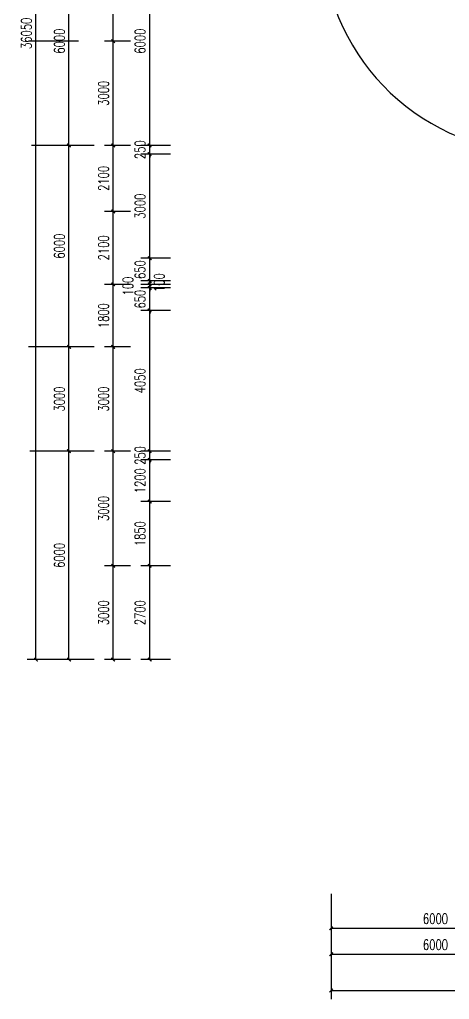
# Model space of a CAD drawing. Header units: millimetres. Extents: x -150677 to 588340, y -254013 to 149700.
# Drawn here: x 143642 to 156002, y -124536 to -96336 of the extents above; entities that cross this region are included whole.
import ezdxf

# ---------------------------------------------------------------- set-up
doc = ezdxf.new("R2010")
doc.units = ezdxf.units.MM
doc.header["$LTSCALE"] = 10
doc.header["$MEASUREMENT"] = 0
doc.layers.add('PUB_DIM', color=3, linetype='Continuous')
doc.styles.add('_TCH_DIM_T3', font='SIMPLEX', dxfattribs={"width": 0.705882, "bigfont": 'GBCBIG'})
doc.dimstyles.new('_TCH_ARCH&&100', dxfattribs={"dimtxt": 297.5, "dimasz": 100, "dimexe": 250, "dimexo": 300, "dimgap": 126.25, "dimtad": 1, "dimdec": 0, "dimzin": 0, "dimdsep": 46, "dimtxsty": '_TCH_DIM_T3', "dimblk": 'ARCHTICK', "dimcen": 0.09, "dimclrt": 7, "dimazin": 2, "dimtfac": 1, "dimtdec": 0, "dimtix": 1, "dimtmove": 2, "dimatfit": 3, "dimfxl": 1, "dimtolj": 1, "dimtzin": 0, "dimarcsym": 0})

# ---------------------------------------------------------------- blocks, each defined once
blk = doc.blocks.new('_ArchTick')
at = {"color": 0, "linetype": 'ByBlock', "const_width": 0.4}
blk.add_lwpolyline([(-0.5, -0.5), (0.5, 0.5)], dxfattribs=at)
blk = doc.blocks.new('*D483')
at = {"layer": 'Defpoints', "color": 0, "transparency": 16777216}
for p in [(152601, -121198), (158601, -121198), (158601, -122489)]:
    blk.add_point(p, dxfattribs=at)
at = {"layer": 'PUB_DIM', "color": 0, "lineweight": -2, "transparency": 16777216}
for p, q in [((152601, -121498), (152601, -122739)), ((158601, -121498), (158601, -122739)), ((152601, -122489), (158601, -122489))]:
    blk.add_line(p, q, dxfattribs=at)
at = {"layer": 'PUB_DIM', "color": 0, "lineweight": -2, "transparency": 16777216, "xscale": 100, "yscale": 100, "zscale": 100, "rotation": 180}
blk.add_blockref('_ArchTick', (152601, -122489), dxfattribs=at)
at = {"layer": 'PUB_DIM', "color": 0, "lineweight": -2, "transparency": 16777216, "xscale": 100, "yscale": 100, "zscale": 100}
blk.add_blockref('_ArchTick', (158601, -122489), dxfattribs=at)
at = {"layer": 'PUB_DIM', "color": 7, "transparency": 16777216, "insert": (155601, -122214), "char_height": 297.5, "attachment_point": 5, "style": '_TCH_DIM_T3'}
blk.add_mtext('\\A1;6000', dxfattribs=at)
blk = doc.blocks.new('*D484')
at = {"layer": 'Defpoints', "color": 0, "transparency": 16777216}
for p in [(152601, -122444), (158601, -122444), (158601, -123236)]:
    blk.add_point(p, dxfattribs=at)
at = {"layer": 'PUB_DIM', "color": 0, "lineweight": -2, "transparency": 16777216}
for p, q in [((152601, -122744), (152601, -123486)), ((158601, -122744), (158601, -123486)), ((152601, -123236), (158601, -123236))]:
    blk.add_line(p, q, dxfattribs=at)
at = {"layer": 'PUB_DIM', "color": 0, "lineweight": -2, "transparency": 16777216, "xscale": 100, "yscale": 100, "zscale": 100, "rotation": 180}
blk.add_blockref('_ArchTick', (152601, -123236), dxfattribs=at)
at = {"layer": 'PUB_DIM', "color": 0, "lineweight": -2, "transparency": 16777216, "xscale": 100, "yscale": 100, "zscale": 100}
blk.add_blockref('_ArchTick', (158601, -123236), dxfattribs=at)
at = {"layer": 'PUB_DIM', "color": 7, "transparency": 16777216, "insert": (155601, -122961), "char_height": 297.5, "attachment_point": 5, "style": '_TCH_DIM_T3'}
blk.add_mtext('\\A1;6000', dxfattribs=at)
blk = doc.blocks.new('*D501')
at = {"layer": 'Defpoints', "color": 0, "transparency": 16777216}
for p in [(152601, -123486), (213761, -123492), (213761, -124286)]:
    blk.add_point(p, dxfattribs=at)
at = {"layer": 'PUB_DIM', "color": 0, "lineweight": -2, "transparency": 16777216}
for p, q in [((152601, -123786), (152601, -124530)), ((213761, -123792), (213761, -124536)), ((152601, -124280), (213761, -124286))]:
    blk.add_line(p, q, dxfattribs=at)
at = {"layer": 'PUB_DIM', "color": 0, "lineweight": -2, "transparency": 16777216, "xscale": 100, "yscale": 100, "zscale": 100}
for p, rotation in [((152601, -124280), 179.9941247959615), ((213761, -124286), 359.9941247959615)]:
    blk.add_blockref('_ArchTick', p, dxfattribs=dict(at, rotation=rotation))
at = {"layer": 'PUB_DIM', "color": 7, "transparency": 16777216, "insert": (183181, -124008), "char_height": 297.5, "attachment_point": 5, "rotation": 359.9941, "style": '_TCH_DIM_T3'}
blk.add_mtext('\\A1;61200', dxfattribs=at)
blk = doc.blocks.new('*D502')
at = {"layer": 'Defpoints', "color": 0, "transparency": 16777216}
for p in [(147383, -112056), (148281, -112056), (148281, -114756)]:
    blk.add_point(p, dxfattribs=at)
at = {"layer": 'PUB_DIM', "color": 0, "lineweight": -2, "transparency": 16777216}
for p, q in [((147981, -112056), (147133, -112056)), ((147383, -114756), (147383, -112056)), ((147981, -114756), (147133, -114756))]:
    blk.add_line(p, q, dxfattribs=at)
at = {"layer": 'PUB_DIM', "color": 0, "lineweight": -2, "transparency": 16777216, "xscale": 100, "yscale": 100, "zscale": 100}
for p, rotation in [((147383, -112056), 90), ((147383, -114756), 270)]:
    blk.add_blockref('_ArchTick', p, dxfattribs=dict(at, rotation=rotation))
at = {"layer": 'PUB_DIM', "color": 7, "transparency": 16777216, "insert": (147108, -113406), "char_height": 297.5, "attachment_point": 5, "rotation": 90, "style": '_TCH_DIM_T3'}
blk.add_mtext('\\A1;2700', dxfattribs=at)
blk = doc.blocks.new('*D503')
at = {"layer": 'Defpoints', "color": 0, "transparency": 16777216}
for p in [(147383, -110206), (148281, -110206), (148281, -112056)]:
    blk.add_point(p, dxfattribs=at)
at = {"layer": 'PUB_DIM', "color": 0, "lineweight": -2, "transparency": 16777216}
for p, q in [((147981, -110206), (147133, -110206)), ((147383, -112056), (147383, -110206)), ((147981, -112056), (147133, -112056))]:
    blk.add_line(p, q, dxfattribs=at)
at = {"layer": 'PUB_DIM', "color": 0, "lineweight": -2, "transparency": 16777216, "xscale": 100, "yscale": 100, "zscale": 100}
for p, rotation in [((147383, -110206), 90), ((147383, -112056), 270)]:
    blk.add_blockref('_ArchTick', p, dxfattribs=dict(at, rotation=rotation))
at = {"layer": 'PUB_DIM', "color": 7, "transparency": 16777216, "insert": (147108, -111131), "char_height": 297.5, "attachment_point": 5, "rotation": 90, "style": '_TCH_DIM_T3'}
blk.add_mtext('\\A1;1850', dxfattribs=at)
blk = doc.blocks.new('*D504')
at = {"layer": 'Defpoints', "color": 0, "transparency": 16777216}
for p in [(147383, -109006), (148281, -109006), (148281, -110206)]:
    blk.add_point(p, dxfattribs=at)
at = {"layer": 'PUB_DIM', "color": 0, "lineweight": -2, "transparency": 16777216}
for p, q in [((147981, -109006), (147133, -109006)), ((147383, -110206), (147383, -109006)), ((147981, -110206), (147133, -110206))]:
    blk.add_line(p, q, dxfattribs=at)
at = {"layer": 'PUB_DIM', "color": 0, "lineweight": -2, "transparency": 16777216, "xscale": 100, "yscale": 100, "zscale": 100}
for p, rotation in [((147383, -109006), 90), ((147383, -110206), 270)]:
    blk.add_blockref('_ArchTick', p, dxfattribs=dict(at, rotation=rotation))
at = {"layer": 'PUB_DIM', "color": 7, "transparency": 16777216, "insert": (147108, -109606), "char_height": 297.5, "attachment_point": 5, "rotation": 90, "style": '_TCH_DIM_T3'}
blk.add_mtext('\\A1;1200', dxfattribs=at)
blk = doc.blocks.new('*D505')
at = {"layer": 'Defpoints', "color": 0, "transparency": 16777216}
for p in [(147383, -108756), (148281, -108756), (148281, -109006)]:
    blk.add_point(p, dxfattribs=at)
at = {"layer": 'PUB_DIM', "color": 0, "lineweight": -2, "transparency": 16777216}
for p, q in [((147981, -108756), (147133, -108756)), ((147383, -108756), (147383, -108656)), ((147383, -109006), (147383, -108756)), ((147981, -109006), (147133, -109006)), ((147383, -109006), (147383, -109106))]:
    blk.add_line(p, q, dxfattribs=at)
at = {"layer": 'PUB_DIM', "color": 0, "lineweight": -2, "transparency": 16777216, "xscale": 100, "yscale": 100, "zscale": 100}
for p, rotation in [((147383, -108756), 270), ((147383, -109006), 90)]:
    blk.add_blockref('_ArchTick', p, dxfattribs=dict(at, rotation=rotation))
at = {"layer": 'PUB_DIM', "color": 7, "transparency": 16777216, "insert": (147108, -108881), "char_height": 297.5, "attachment_point": 5, "rotation": 90, "style": '_TCH_DIM_T3'}
blk.add_mtext('\\A1;250', dxfattribs=at)
blk = doc.blocks.new('*D506')
at = {"layer": 'Defpoints', "color": 0, "transparency": 16777216}
for p in [(147383, -104706), (148281, -104706), (148281, -108756)]:
    blk.add_point(p, dxfattribs=at)
at = {"layer": 'PUB_DIM', "color": 0, "lineweight": -2, "transparency": 16777216}
for p, q in [((147981, -104706), (147133, -104706)), ((147383, -108756), (147383, -104706)), ((147981, -108756), (147133, -108756))]:
    blk.add_line(p, q, dxfattribs=at)
at = {"layer": 'PUB_DIM', "color": 0, "lineweight": -2, "transparency": 16777216, "xscale": 100, "yscale": 100, "zscale": 100}
for p, rotation in [((147383, -104706), 90), ((147383, -108756), 270)]:
    blk.add_blockref('_ArchTick', p, dxfattribs=dict(at, rotation=rotation))
at = {"layer": 'PUB_DIM', "color": 7, "transparency": 16777216, "insert": (147108, -106731), "char_height": 297.5, "attachment_point": 5, "rotation": 90, "style": '_TCH_DIM_T3'}
blk.add_mtext('\\A1;4050', dxfattribs=at)
blk = doc.blocks.new('*D507')
at = {"layer": 'Defpoints', "color": 0, "transparency": 16777216}
for p in [(147383, -104056), (148281, -104056), (148281, -104706)]:
    blk.add_point(p, dxfattribs=at)
at = {"layer": 'PUB_DIM', "color": 0, "lineweight": -2, "transparency": 16777216}
for p, q in [((147981, -104056), (147133, -104056)), ((147383, -104056), (147383, -103956)), ((147383, -104706), (147383, -104056)), ((147981, -104706), (147133, -104706)), ((147383, -104706), (147383, -104806))]:
    blk.add_line(p, q, dxfattribs=at)
at = {"layer": 'PUB_DIM', "color": 0, "lineweight": -2, "transparency": 16777216, "xscale": 100, "yscale": 100, "zscale": 100}
for p, rotation in [((147383, -104056), 270), ((147383, -104706), 90)]:
    blk.add_blockref('_ArchTick', p, dxfattribs=dict(at, rotation=rotation))
at = {"layer": 'PUB_DIM', "color": 7, "transparency": 16777216, "insert": (147108, -104381), "char_height": 297.5, "attachment_point": 5, "rotation": 90, "style": '_TCH_DIM_T3'}
blk.add_mtext('\\A1;650', dxfattribs=at)
blk = doc.blocks.new('*D508')
at = {"layer": 'Defpoints', "color": 0, "transparency": 16777216}
for p in [(147383, -103956), (148281, -103956), (148281, -104056)]:
    blk.add_point(p, dxfattribs=at)
at = {"layer": 'PUB_DIM', "color": 0, "lineweight": -2, "transparency": 16777216}
for p, q in [((147981, -103956), (147133, -103956)), ((147981, -104056), (147133, -104056)), ((147383, -103956), (147383, -103856)), ((147383, -104056), (147383, -103956)), ((147383, -104056), (147383, -104156))]:
    blk.add_line(p, q, dxfattribs=at)
at = {"layer": 'PUB_DIM', "color": 0, "lineweight": -2, "transparency": 16777216, "xscale": 100, "yscale": 100, "zscale": 100}
for p, rotation in [((147383, -103956), 270), ((147383, -104056), 90)]:
    blk.add_blockref('_ArchTick', p, dxfattribs=dict(at, rotation=rotation))
at = {"layer": 'PUB_DIM', "color": 7, "transparency": 16777216, "insert": (146758, -104006), "char_height": 297.5, "attachment_point": 5, "rotation": 90, "style": '_TCH_DIM_T3'}
blk.add_mtext('\\A1;100', dxfattribs=at)
blk = doc.blocks.new('*D509')
at = {"layer": 'Defpoints', "color": 0, "transparency": 16777216}
for p in [(147383, -103856), (148281, -103856), (148281, -103956)]:
    blk.add_point(p, dxfattribs=at)
at = {"layer": 'PUB_DIM', "color": 0, "lineweight": -2, "transparency": 16777216}
for p, q in [((147383, -103856), (147383, -103756)), ((147981, -103856), (147133, -103856)), ((147981, -103956), (147133, -103956)), ((147383, -103956), (147383, -103856)), ((147383, -103956), (147383, -104056))]:
    blk.add_line(p, q, dxfattribs=at)
at = {"layer": 'PUB_DIM', "color": 0, "lineweight": -2, "transparency": 16777216, "xscale": 100, "yscale": 100, "zscale": 100}
for p, rotation in [((147383, -103856), 270), ((147383, -103956), 90)]:
    blk.add_blockref('_ArchTick', p, dxfattribs=dict(at, rotation=rotation))
at = {"layer": 'PUB_DIM', "color": 7, "transparency": 16777216, "insert": (147658, -103906), "char_height": 297.5, "attachment_point": 5, "rotation": 90, "style": '_TCH_DIM_T3'}
blk.add_mtext('\\A1;100', dxfattribs=at)
blk = doc.blocks.new('*D510')
at = {"layer": 'Defpoints', "color": 0, "transparency": 16777216}
for p in [(147383, -103206), (148281, -103206), (148281, -103856)]:
    blk.add_point(p, dxfattribs=at)
at = {"layer": 'PUB_DIM', "color": 0, "lineweight": -2, "transparency": 16777216}
for p, q in [((147981, -103206), (147133, -103206)), ((147383, -103206), (147383, -103106)), ((147383, -103856), (147383, -103206)), ((147981, -103856), (147133, -103856)), ((147383, -103856), (147383, -103956))]:
    blk.add_line(p, q, dxfattribs=at)
at = {"layer": 'PUB_DIM', "color": 0, "lineweight": -2, "transparency": 16777216, "xscale": 100, "yscale": 100, "zscale": 100}
for p, rotation in [((147383, -103206), 270), ((147383, -103856), 90)]:
    blk.add_blockref('_ArchTick', p, dxfattribs=dict(at, rotation=rotation))
at = {"layer": 'PUB_DIM', "color": 7, "transparency": 16777216, "insert": (147108, -103531), "char_height": 297.5, "attachment_point": 5, "rotation": 90, "style": '_TCH_DIM_T3'}
blk.add_mtext('\\A1;650', dxfattribs=at)
blk = doc.blocks.new('*D511')
at = {"layer": 'Defpoints', "color": 0, "transparency": 16777216}
for p in [(147383, -100206), (148281, -100206), (148281, -103206)]:
    blk.add_point(p, dxfattribs=at)
at = {"layer": 'PUB_DIM', "color": 0, "lineweight": -2, "transparency": 16777216}
for p, q in [((147981, -100206), (147133, -100206)), ((147383, -103206), (147383, -100206)), ((147981, -103206), (147133, -103206))]:
    blk.add_line(p, q, dxfattribs=at)
at = {"layer": 'PUB_DIM', "color": 0, "lineweight": -2, "transparency": 16777216, "xscale": 100, "yscale": 100, "zscale": 100}
for p, rotation in [((147383, -100206), 90), ((147383, -103206), 270)]:
    blk.add_blockref('_ArchTick', p, dxfattribs=dict(at, rotation=rotation))
at = {"layer": 'PUB_DIM', "color": 7, "transparency": 16777216, "insert": (147108, -101706), "char_height": 297.5, "attachment_point": 5, "rotation": 90, "style": '_TCH_DIM_T3'}
blk.add_mtext('\\A1;3000', dxfattribs=at)
blk = doc.blocks.new('*D512')
at = {"layer": 'Defpoints', "color": 0, "transparency": 16777216}
for p in [(147383, -99956), (148281, -99956), (148281, -100206)]:
    blk.add_point(p, dxfattribs=at)
at = {"layer": 'PUB_DIM', "color": 0, "lineweight": -2, "transparency": 16777216}
for p, q in [((147981, -99956), (147133, -99956)), ((147383, -99956), (147383, -99856)), ((147383, -100206), (147383, -99956)), ((147981, -100206), (147133, -100206)), ((147383, -100206), (147383, -100306))]:
    blk.add_line(p, q, dxfattribs=at)
at = {"layer": 'PUB_DIM', "color": 0, "lineweight": -2, "transparency": 16777216, "xscale": 100, "yscale": 100, "zscale": 100}
for p, rotation in [((147383, -99956), 270), ((147383, -100206), 90)]:
    blk.add_blockref('_ArchTick', p, dxfattribs=dict(at, rotation=rotation))
at = {"layer": 'PUB_DIM', "color": 7, "transparency": 16777216, "insert": (147108, -100081), "char_height": 297.5, "attachment_point": 5, "rotation": 90, "style": '_TCH_DIM_T3'}
blk.add_mtext('\\A1;250', dxfattribs=at)
blk = doc.blocks.new('*D513')
at = {"layer": 'Defpoints', "color": 0, "transparency": 16777216}
for p in [(147383, -93956), (148281, -93956), (148281, -99956)]:
    blk.add_point(p, dxfattribs=at)
at = {"layer": 'PUB_DIM', "color": 0, "lineweight": -2, "transparency": 16777216}
for p, q in [((147981, -93956), (147133, -93956)), ((147383, -99956), (147383, -93956)), ((147981, -99956), (147133, -99956))]:
    blk.add_line(p, q, dxfattribs=at)
at = {"layer": 'PUB_DIM', "color": 0, "lineweight": -2, "transparency": 16777216, "xscale": 100, "yscale": 100, "zscale": 100}
for p, rotation in [((147383, -93956), 90), ((147383, -99956), 270)]:
    blk.add_blockref('_ArchTick', p, dxfattribs=dict(at, rotation=rotation))
at = {"layer": 'PUB_DIM', "color": 7, "transparency": 16777216, "insert": (147108, -96956), "char_height": 297.5, "attachment_point": 5, "rotation": 90, "style": '_TCH_DIM_T3'}
blk.add_mtext('\\A1;6000', dxfattribs=at)
blk = doc.blocks.new('*D520')
at = {"layer": 'Defpoints', "color": 0, "transparency": 16777216}
for p in [(146332, -112056), (147133, -112056), (147133, -114756)]:
    blk.add_point(p, dxfattribs=at)
at = {"layer": 'PUB_DIM', "color": 0, "lineweight": -2, "transparency": 16777216}
for p, q in [((146833, -112056), (146082, -112056)), ((146332, -114756), (146332, -112056)), ((146833, -114756), (146082, -114756))]:
    blk.add_line(p, q, dxfattribs=at)
at = {"layer": 'PUB_DIM', "color": 0, "lineweight": -2, "transparency": 16777216, "xscale": 100, "yscale": 100, "zscale": 100}
for p, rotation in [((146332, -112056), 90), ((146332, -114756), 270)]:
    blk.add_blockref('_ArchTick', p, dxfattribs=dict(at, rotation=rotation))
at = {"layer": 'PUB_DIM', "color": 7, "transparency": 16777216, "insert": (146057, -113406), "char_height": 297.5, "attachment_point": 5, "rotation": 90, "style": '_TCH_DIM_T3'}
blk.add_mtext('\\A1;3000', dxfattribs=at)
blk = doc.blocks.new('*D521')
at = {"layer": 'Defpoints', "color": 0, "transparency": 16777216}
for p in [(146332, -108756), (147133, -108756), (147133, -112056)]:
    blk.add_point(p, dxfattribs=at)
at = {"layer": 'PUB_DIM', "color": 0, "lineweight": -2, "transparency": 16777216}
for p, q in [((146833, -108756), (146082, -108756)), ((146332, -112056), (146332, -108756)), ((146833, -112056), (146082, -112056))]:
    blk.add_line(p, q, dxfattribs=at)
at = {"layer": 'PUB_DIM', "color": 0, "lineweight": -2, "transparency": 16777216, "xscale": 100, "yscale": 100, "zscale": 100}
for p, rotation in [((146332, -108756), 90), ((146332, -112056), 270)]:
    blk.add_blockref('_ArchTick', p, dxfattribs=dict(at, rotation=rotation))
at = {"layer": 'PUB_DIM', "color": 7, "transparency": 16777216, "insert": (146057, -110406), "char_height": 297.5, "attachment_point": 5, "rotation": 90, "style": '_TCH_DIM_T3'}
blk.add_mtext('\\A1;3000', dxfattribs=at)
blk = doc.blocks.new('*D522')
at = {"layer": 'Defpoints', "color": 0, "transparency": 16777216}
for p in [(146332, -105756), (147133, -105756), (147133, -108756)]:
    blk.add_point(p, dxfattribs=at)
at = {"layer": 'PUB_DIM', "color": 0, "lineweight": -2, "transparency": 16777216}
for p, q in [((146833, -105756), (146082, -105756)), ((146332, -108756), (146332, -105756)), ((146833, -108756), (146082, -108756))]:
    blk.add_line(p, q, dxfattribs=at)
at = {"layer": 'PUB_DIM', "color": 0, "lineweight": -2, "transparency": 16777216, "xscale": 100, "yscale": 100, "zscale": 100}
for p, rotation in [((146332, -105756), 90), ((146332, -108756), 270)]:
    blk.add_blockref('_ArchTick', p, dxfattribs=dict(at, rotation=rotation))
at = {"layer": 'PUB_DIM', "color": 7, "transparency": 16777216, "insert": (146057, -107256), "char_height": 297.5, "attachment_point": 5, "rotation": 90, "style": '_TCH_DIM_T3'}
blk.add_mtext('\\A1;3000', dxfattribs=at)
blk = doc.blocks.new('*D523')
at = {"layer": 'Defpoints', "color": 0, "transparency": 16777216}
for p in [(146332, -103956), (147133, -103956), (147133, -105756)]:
    blk.add_point(p, dxfattribs=at)
at = {"layer": 'PUB_DIM', "color": 0, "lineweight": -2, "transparency": 16777216}
for p, q in [((146833, -103956), (146082, -103956)), ((146332, -105756), (146332, -103956)), ((146833, -105756), (146082, -105756))]:
    blk.add_line(p, q, dxfattribs=at)
at = {"layer": 'PUB_DIM', "color": 0, "lineweight": -2, "transparency": 16777216, "xscale": 100, "yscale": 100, "zscale": 100}
for p, rotation in [((146332, -103956), 90), ((146332, -105756), 270)]:
    blk.add_blockref('_ArchTick', p, dxfattribs=dict(at, rotation=rotation))
at = {"layer": 'PUB_DIM', "color": 7, "transparency": 16777216, "insert": (146057, -104856), "char_height": 297.5, "attachment_point": 5, "rotation": 90, "style": '_TCH_DIM_T3'}
blk.add_mtext('\\A1;1800', dxfattribs=at)
blk = doc.blocks.new('*D524')
at = {"layer": 'Defpoints', "color": 0, "transparency": 16777216}
for p in [(146332, -101856), (147133, -101856), (147133, -103956)]:
    blk.add_point(p, dxfattribs=at)
at = {"layer": 'PUB_DIM', "color": 0, "lineweight": -2, "transparency": 16777216}
for p, q in [((146833, -101856), (146082, -101856)), ((146332, -103956), (146332, -101856)), ((146833, -103956), (146082, -103956))]:
    blk.add_line(p, q, dxfattribs=at)
at = {"layer": 'PUB_DIM', "color": 0, "lineweight": -2, "transparency": 16777216, "xscale": 100, "yscale": 100, "zscale": 100}
for p, rotation in [((146332, -101856), 90), ((146332, -103956), 270)]:
    blk.add_blockref('_ArchTick', p, dxfattribs=dict(at, rotation=rotation))
at = {"layer": 'PUB_DIM', "color": 7, "transparency": 16777216, "insert": (146057, -102906), "char_height": 297.5, "attachment_point": 5, "rotation": 90, "style": '_TCH_DIM_T3'}
blk.add_mtext('\\A1;2100', dxfattribs=at)
blk = doc.blocks.new('*D525')
at = {"layer": 'Defpoints', "color": 0, "transparency": 16777216}
for p in [(146332, -99956), (147133, -99956), (147133, -101856)]:
    blk.add_point(p, dxfattribs=at)
at = {"layer": 'PUB_DIM', "color": 0, "lineweight": -2, "transparency": 16777216}
for p, q in [((146833, -99956), (146082, -99956)), ((146332, -101856), (146332, -99956)), ((146833, -101856), (146082, -101856))]:
    blk.add_line(p, q, dxfattribs=at)
at = {"layer": 'PUB_DIM', "color": 0, "lineweight": -2, "transparency": 16777216, "xscale": 100, "yscale": 100, "zscale": 100}
for p, rotation in [((146332, -99956), 90), ((146332, -101856), 270)]:
    blk.add_blockref('_ArchTick', p, dxfattribs=dict(at, rotation=rotation))
at = {"layer": 'PUB_DIM', "color": 7, "transparency": 16777216, "insert": (146057, -100906), "char_height": 297.5, "attachment_point": 5, "rotation": 90, "style": '_TCH_DIM_T3'}
blk.add_mtext('\\A1;2100', dxfattribs=at)
blk = doc.blocks.new('*D526')
at = {"layer": 'Defpoints', "color": 0, "transparency": 16777216}
for p in [(146332, -96956), (147133, -96956), (147133, -99956)]:
    blk.add_point(p, dxfattribs=at)
at = {"layer": 'PUB_DIM', "color": 0, "lineweight": -2, "transparency": 16777216}
for p, q in [((146833, -96956), (146082, -96956)), ((146332, -99956), (146332, -96956)), ((146833, -99956), (146082, -99956))]:
    blk.add_line(p, q, dxfattribs=at)
at = {"layer": 'PUB_DIM', "color": 0, "lineweight": -2, "transparency": 16777216, "xscale": 100, "yscale": 100, "zscale": 100}
for p, rotation in [((146332, -96956), 90), ((146332, -99956), 270)]:
    blk.add_blockref('_ArchTick', p, dxfattribs=dict(at, rotation=rotation))
at = {"layer": 'PUB_DIM', "color": 7, "transparency": 16777216, "insert": (146057, -98456), "char_height": 297.5, "attachment_point": 5, "rotation": 90, "style": '_TCH_DIM_T3'}
blk.add_mtext('\\A1;3000', dxfattribs=at)
blk = doc.blocks.new('*D527')
at = {"layer": 'Defpoints', "color": 0, "transparency": 16777216}
for p in [(146332, -93956), (147133, -93956), (147133, -96956)]:
    blk.add_point(p, dxfattribs=at)
at = {"layer": 'PUB_DIM', "color": 0, "lineweight": -2, "transparency": 16777216}
for p, q in [((146833, -93956), (146082, -93956)), ((146332, -96956), (146332, -93956)), ((146833, -96956), (146082, -96956))]:
    blk.add_line(p, q, dxfattribs=at)
at = {"layer": 'PUB_DIM', "color": 0, "lineweight": -2, "transparency": 16777216, "xscale": 100, "yscale": 100, "zscale": 100}
for p, rotation in [((146332, -93956), 90), ((146332, -96956), 270)]:
    blk.add_blockref('_ArchTick', p, dxfattribs=dict(at, rotation=rotation))
at = {"layer": 'PUB_DIM', "color": 7, "transparency": 16777216, "insert": (146057, -95456), "char_height": 297.5, "attachment_point": 5, "rotation": 90, "style": '_TCH_DIM_T3'}
blk.add_mtext('\\A1;3000', dxfattribs=at)
blk = doc.blocks.new('*D534')
at = {"layer": 'Defpoints', "color": 0, "transparency": 16777216}
for p in [(145062, -108756), (146082, -108756), (146082, -114756)]:
    blk.add_point(p, dxfattribs=at)
at = {"layer": 'PUB_DIM', "color": 0, "lineweight": -2, "transparency": 16777216}
for p, q in [((145782, -108756), (144812, -108756)), ((145062, -114756), (145062, -108756)), ((145782, -114756), (144812, -114756))]:
    blk.add_line(p, q, dxfattribs=at)
at = {"layer": 'PUB_DIM', "color": 0, "lineweight": -2, "transparency": 16777216, "xscale": 100, "yscale": 100, "zscale": 100}
for p, rotation in [((145062, -108756), 90), ((145062, -114756), 270)]:
    blk.add_blockref('_ArchTick', p, dxfattribs=dict(at, rotation=rotation))
at = {"layer": 'PUB_DIM', "color": 7, "transparency": 16777216, "insert": (144787, -111756), "char_height": 297.5, "attachment_point": 5, "rotation": 90, "style": '_TCH_DIM_T3'}
blk.add_mtext('\\A1;6000', dxfattribs=at)
blk = doc.blocks.new('*D535')
at = {"layer": 'Defpoints', "color": 0, "transparency": 16777216}
for p in [(145062, -105756), (146082, -105756), (146082, -108756)]:
    blk.add_point(p, dxfattribs=at)
at = {"layer": 'PUB_DIM', "color": 0, "lineweight": -2, "transparency": 16777216}
for p, q in [((145782, -105756), (144812, -105756)), ((145062, -108756), (145062, -105756)), ((145782, -108756), (144812, -108756))]:
    blk.add_line(p, q, dxfattribs=at)
at = {"layer": 'PUB_DIM', "color": 0, "lineweight": -2, "transparency": 16777216, "xscale": 100, "yscale": 100, "zscale": 100}
for p, rotation in [((145062, -105756), 90), ((145062, -108756), 270)]:
    blk.add_blockref('_ArchTick', p, dxfattribs=dict(at, rotation=rotation))
at = {"layer": 'PUB_DIM', "color": 7, "transparency": 16777216, "insert": (144787, -107256), "char_height": 297.5, "attachment_point": 5, "rotation": 90, "style": '_TCH_DIM_T3'}
blk.add_mtext('\\A1;3000', dxfattribs=at)
blk = doc.blocks.new('*D536')
at = {"layer": 'Defpoints', "color": 0, "transparency": 16777216}
for p in [(145062, -99956), (146082, -99956), (146082, -105756)]:
    blk.add_point(p, dxfattribs=at)
at = {"layer": 'PUB_DIM', "color": 0, "lineweight": -2, "transparency": 16777216}
for p, q in [((145782, -99956), (144812, -99956)), ((145062, -105756), (145062, -99956)), ((145782, -105756), (144812, -105756))]:
    blk.add_line(p, q, dxfattribs=at)
at = {"layer": 'PUB_DIM', "color": 0, "lineweight": -2, "transparency": 16777216, "xscale": 100, "yscale": 100, "zscale": 100}
for p, rotation in [((145062, -99956), 90), ((145062, -105756), 270)]:
    blk.add_blockref('_ArchTick', p, dxfattribs=dict(at, rotation=rotation))
at = {"layer": 'PUB_DIM', "color": 7, "transparency": 16777216, "insert": (144787, -102856), "char_height": 297.5, "attachment_point": 5, "rotation": 90, "style": '_TCH_DIM_T3'}
blk.add_mtext('\\A1;6000', dxfattribs=at)
blk = doc.blocks.new('*D537')
at = {"layer": 'Defpoints', "color": 0, "transparency": 16777216}
for p in [(145062, -93956), (146082, -93956), (146082, -99956)]:
    blk.add_point(p, dxfattribs=at)
at = {"layer": 'PUB_DIM', "color": 0, "lineweight": -2, "transparency": 16777216}
for p, q in [((145782, -93956), (144812, -93956)), ((145062, -99956), (145062, -93956)), ((145782, -99956), (144812, -99956))]:
    blk.add_line(p, q, dxfattribs=at)
at = {"layer": 'PUB_DIM', "color": 0, "lineweight": -2, "transparency": 16777216, "xscale": 100, "yscale": 100, "zscale": 100}
for p, rotation in [((145062, -93956), 90), ((145062, -99956), 270)]:
    blk.add_blockref('_ArchTick', p, dxfattribs=dict(at, rotation=rotation))
at = {"layer": 'PUB_DIM', "color": 7, "transparency": 16777216, "insert": (144787, -96956), "char_height": 297.5, "attachment_point": 5, "rotation": 90, "style": '_TCH_DIM_T3'}
blk.add_mtext('\\A1;6000', dxfattribs=at)
blk = doc.blocks.new('*D564')
at = {"layer": 'Defpoints', "color": 0, "transparency": 16777216}
for p in [(144112, -78706), (145059, -78706), (145059, -114756)]:
    blk.add_point(p, dxfattribs=at)
at = {"layer": 'PUB_DIM', "color": 0, "lineweight": -2, "transparency": 16777216}
for p, q in [((144759, -78706), (143862, -78706)), ((144112, -114756), (144112, -78706)), ((144759, -114756), (143862, -114756))]:
    blk.add_line(p, q, dxfattribs=at)
at = {"layer": 'PUB_DIM', "color": 0, "lineweight": -2, "transparency": 16777216, "xscale": 100, "yscale": 100, "zscale": 100}
for p, rotation in [((144112, -78706), 90), ((144112, -114756), 270)]:
    blk.add_blockref('_ArchTick', p, dxfattribs=dict(at, rotation=rotation))
at = {"layer": 'PUB_DIM', "color": 7, "transparency": 16777216, "insert": (143837, -96731), "char_height": 297.5, "attachment_point": 5, "rotation": 90, "style": '_TCH_DIM_T3'}
blk.add_mtext('\\A1;36050', dxfattribs=at)

msp = doc.modelspace()

# ---------------------------------------------------------------- linework, layer by layer
msp.add_arc((158600.7, -93906), 6250, 92.29244, 267.70756)
at = {"layer": 'PUB_DIM'}
for p, q in [((145331.9, -96956), (143901.9, -96956)), ((145331.9, -99956), (143980, -99956)), ((145331.9, -105756), (143901.9, -105756)), ((145331.9, -108756), (143931.9, -108756)), ((145331.9, -114756), (143931.9, -114756)), ((152600.7, -122489.3), (152600.7, -124489.3))]:
    msp.add_line(p, q, dxfattribs=at)

# ---------------------------------------------------------------- dimensions: what is measured, and where the dimension line sits
for p1, p2, distance, picture, middle in [((145058.7, -114756), (145058.7, -78706), 946.3, '*D564', (143837.4, -96731)), ((146082, -99956), (146082, -93956), 1019.6, '*D537', (144787.4, -96956)), ((147132.9, -96956), (147132.9, -93956), 800.9, '*D527', (146057, -95456)), ((148281.2, -99956), (148281.2, -93956), 898.3, '*D513', (147107.9, -96956)), ((147132.9, -99956), (147132.9, -96956), 800.9, '*D526', (146057, -98456)), ((148281.2, -100206), (148281.2, -99956), 898.3, '*D512', (147107.9, -100081)), ((148281.2, -103206), (148281.2, -100206), 898.3, '*D511', (147107.9, -101706)), ((147132.9, -103956), (147132.9, -101856), 800.9, '*D524', (146057, -102906)), ((148281.2, -103856), (148281.2, -103206), 898.3, '*D510', (147107.9, -103531)), ((147132.9, -105756), (147132.9, -103956), 800.9, '*D523', (146057, -104856)), ((148281.2, -104706), (148281.2, -104056), 898.3, '*D507', (147107.9, -104381)), ((148281.2, -108756), (148281.2, -104706), 898.3, '*D506', (147107.9, -106731)), ((146082, -108756), (146082, -105756), 1019.6, '*D535', (144787.4, -107256)), ((147132.9, -108756), (147132.9, -105756), 800.9, '*D522', (146057, -107256)), ((148281.2, -109006), (148281.2, -108756), 898.3, '*D505', (147107.9, -108881)), ((146082, -114756), (146082, -108756), 1019.6, '*D534', (144787.4, -111756)), ((148281.2, -110206), (148281.2, -109006), 898.3, '*D504', (147107.9, -109606)), ((148281.2, -112056), (148281.2, -110206), 898.3, '*D503', (147107.9, -111131)), ((148281.2, -114756), (148281.2, -112056), 898.3, '*D502', (147107.9, -113406)), ((152600.7, -121198.5), (158600.7, -121198.5), -1290.2, '*D483', (155600.7, -122213.6)), ((152600.7, -122443.6), (158600.7, -122443.6), -792.5, '*D484', (155600.7, -122961.1))]:
    dim = msp.add_aligned_dim(p1=p1, p2=p2, distance=distance, dimstyle='_TCH_ARCH&&100', dxfattribs=at)
    dim.commit()
    dim.dimension.update_dxf_attribs({"geometry": picture, "text_midpoint": middle})
for p1, p2, distance, text, picture, middle in [((146082, -105756), (146082, -99956), 1019.6, '6000', '*D536', (144787.4, -102856)), ((147132.9, -101856), (147132.9, -99956), 800.9, '2100', '*D525', (146057, -100906)), ((147132.9, -112056), (147132.9, -108756), 800.9, '3000', '*D521', (146057, -110406)), ((147132.9, -114756), (147132.9, -112056), 800.9, '3000', '*D520', (146057, -113406)), ((152600.7, -123486.1), (213760.7, -123492.4), -793.4, '61200', '*D501', (183180.6, -124007.7))]:
    dim = msp.add_aligned_dim(p1=p1, p2=p2, distance=distance, text=text, dimstyle='_TCH_ARCH&&100', dxfattribs=at)
    dim.commit()
    dim.dimension.update_dxf_attribs({"geometry": picture, "text_midpoint": middle})
for base, p1, p2, picture, middle in [((147382.9, -103956), (148281.2, -104056), (148281.2, -103956), '*D508', (146757.9, -104006)), ((147382.9, -103856), (148281.2, -103956), (148281.2, -103856), '*D509', (147657.9, -103906))]:
    dim = msp.add_linear_dim(base=base, p1=p1, p2=p2, angle=90, dimstyle='_TCH_ARCH&&100', dxfattribs=at)
    dim.commit()
    dim.dimension.update_dxf_attribs({"geometry": picture, "text_midpoint": middle, "dimtype": 129})

doc.saveas('drawing.dxf')
